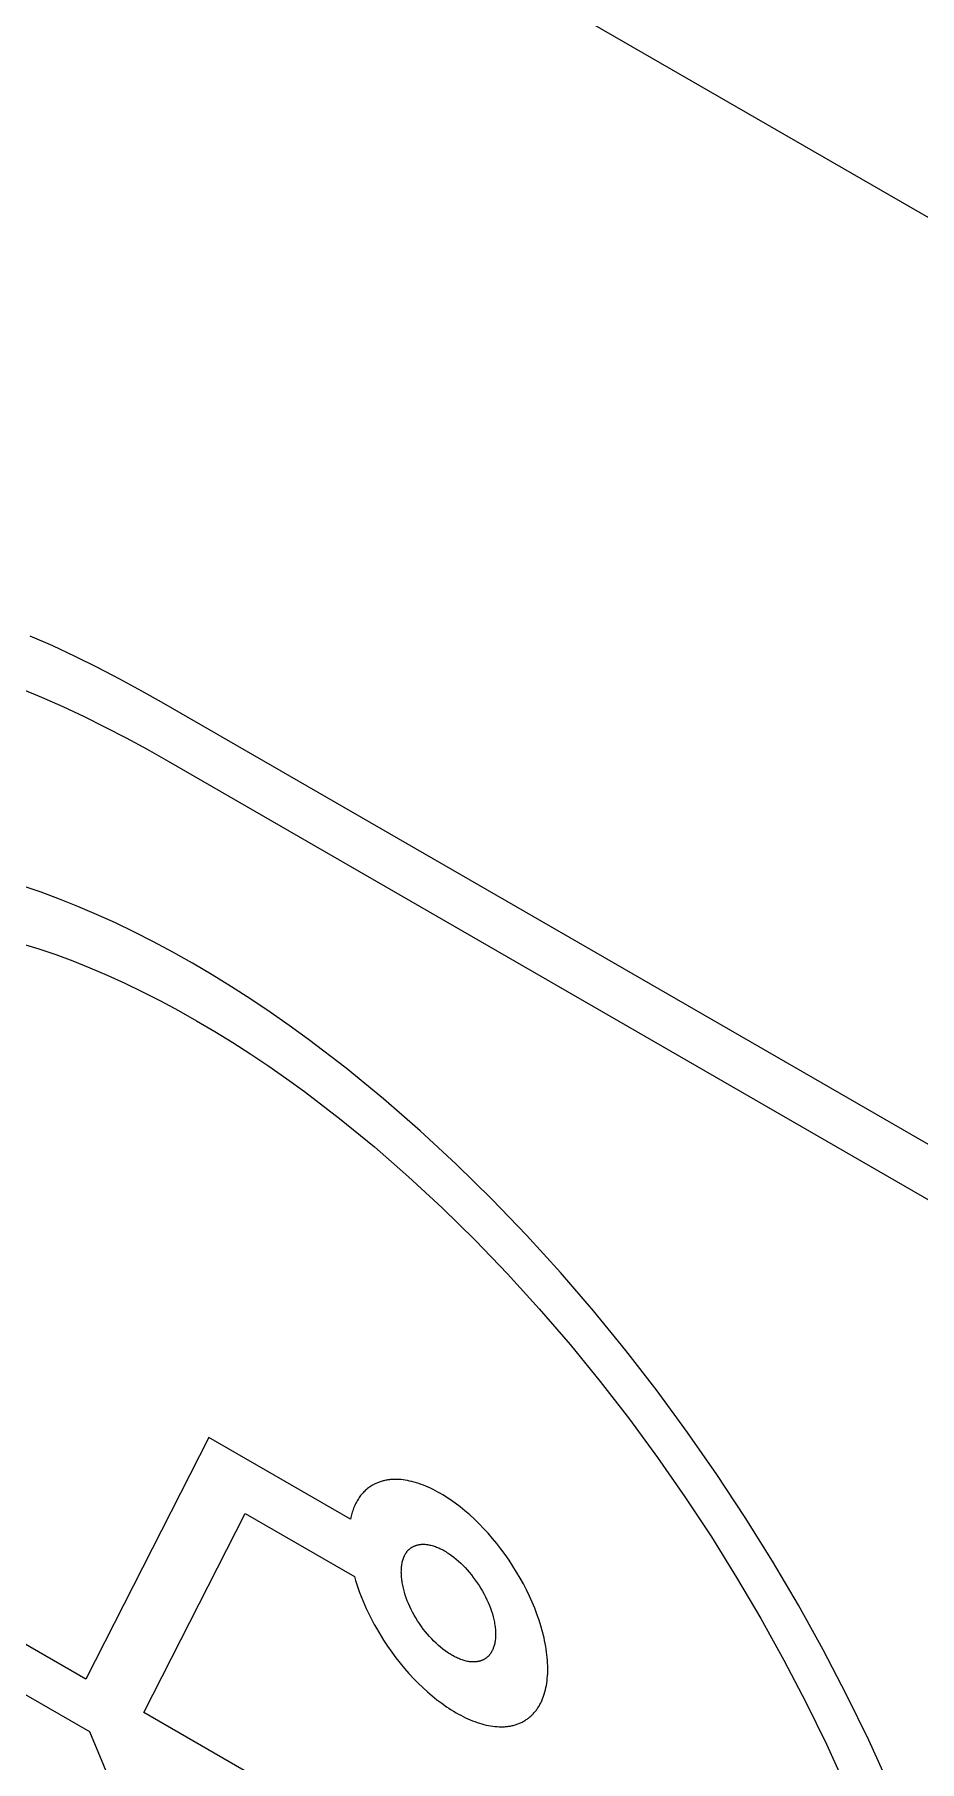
# Model space of a CAD drawing. Header units: inches. Extents: x -10 to 196, y -2 to 124.
# Drawn here: x 153.653 to 154.202, y 58.195 to 59.268 of the extents above; entities that cross this region are included whole.
import ezdxf

# ---------------------------------------------------------------- set-up
doc = ezdxf.new("R2010")
doc.units = ezdxf.units.IN
doc.layers.add('ZANO_R', color=7, linetype='Continuous', lineweight=0)

msp = doc.modelspace()

# ---------------------------------------------------------------- linework, layer by layer
at = {"layer": 'ZANO_R'}
for p, q in [((133.40556, 71.16432), (178.43806, 45.1648)), ((153.66398, 58.88823), (153.64999, 58.89443)), ((153.67792, 58.8817), (153.66398, 58.88823)), ((153.69179, 58.87485), (153.67792, 58.8817)), ((153.7056, 58.8677), (153.69179, 58.87485)), ((153.6436, 58.86198), (153.65689, 58.85643)), ((153.71932, 58.86027), (153.7056, 58.8677)), ((153.73296, 58.85256), (153.71932, 58.86027)), ((153.65689, 58.85643), (153.67015, 58.85056)), ((153.67015, 58.85056), (153.68335, 58.84437)), ((156.67884, 57.15175), (153.73296, 58.85256)), ((153.68335, 58.84437), (153.6965, 58.83788)), ((153.6965, 58.83788), (153.70958, 58.83111)), ((153.70958, 58.83111), (153.72258, 58.82407)), ((153.72258, 58.82407), (153.7355, 58.81676)), ((153.7355, 58.81676), (156.68138, 57.11595)), ((153.65679, 58.73524), (153.64557, 58.73907)), ((153.66813, 58.73104), (153.65679, 58.73524)), ((153.67959, 58.72646), (153.66813, 58.73104)), ((153.69117, 58.72152), (153.67959, 58.72646)), ((153.70286, 58.71621), (153.69117, 58.72152)), ((153.71465, 58.71052), (153.70286, 58.71621)), ((153.72655, 58.70446), (153.71465, 58.71052)), ((153.64499, 58.70332), (153.65532, 58.70008)), ((153.65532, 58.70008), (153.66577, 58.69651)), ((153.66577, 58.69651), (153.67633, 58.6926)), ((153.73856, 58.69801), (153.72655, 58.70446)), ((153.75066, 58.69119), (153.73856, 58.69801)), ((153.67633, 58.6926), (153.68701, 58.68834)), ((153.68701, 58.68834), (153.69779, 58.68374)), ((153.76279, 58.68402), (153.75066, 58.69119)), ((153.69779, 58.68374), (153.70867, 58.67879)), ((153.70867, 58.67879), (153.71966, 58.67349)), ((153.77486, 58.67656), (153.76279, 58.68402)), ((153.78689, 58.66882), (153.77486, 58.67656)), ((153.71966, 58.67349), (153.73074, 58.66785)), ((153.73074, 58.66785), (153.74192, 58.66184)), ((153.79885, 58.66079), (153.78689, 58.66882)), ((153.74192, 58.66184), (153.75319, 58.65549)), ((153.75319, 58.65549), (153.76449, 58.64882)), ((153.81075, 58.65248), (153.79885, 58.66079)), ((153.76449, 58.64882), (153.77573, 58.64187)), ((153.82259, 58.64391), (153.81075, 58.65248)), ((153.84604, 58.62598), (153.82259, 58.64391)), ((153.77573, 58.64187), (153.78693, 58.63465)), ((153.78693, 58.63465), (153.79807, 58.62718)), ((153.79807, 58.62718), (153.80916, 58.61944)), ((153.86918, 58.60704), (153.84604, 58.62598)), ((153.80916, 58.61944), (153.82018, 58.61146)), ((153.82018, 58.61146), (153.84202, 58.59476)), ((153.89197, 58.58715), (153.86918, 58.60704)), ((153.84202, 58.59476), (153.86357, 58.57712)), ((153.91438, 58.56636), (153.89197, 58.58715)), ((153.86357, 58.57712), (153.88479, 58.5586)), ((153.88479, 58.5586), (153.90567, 58.53924)), ((153.93638, 58.54472), (153.91438, 58.56636)), ((153.90567, 58.53924), (153.92616, 58.51908)), ((153.95794, 58.52228), (153.93638, 58.54472)), ((153.92616, 58.51908), (153.94624, 58.49818)), ((153.97902, 58.49908), (153.95794, 58.52228)), ((153.94624, 58.49818), (153.96587, 58.47658)), ((153.9996, 58.47519), (153.97902, 58.49908)), ((153.96587, 58.47658), (153.98503, 58.45432)), ((154.01963, 58.45064), (153.9996, 58.47519)), ((153.98503, 58.45432), (154.00369, 58.43146)), ((154.0391, 58.42549), (154.01963, 58.45064)), ((154.00369, 58.43146), (154.02182, 58.40803)), ((154.05796, 58.39978), (154.0391, 58.42549)), ((154.02182, 58.40803), (154.03939, 58.3841)), ((153.7609, 58.39659), (153.68438, 58.24656)), ((153.84871, 58.3459), (153.7609, 58.39659)), ((154.07619, 58.37358), (154.05796, 58.39978)), ((154.03939, 58.3841), (154.05636, 58.35969)), ((153.85816, 58.36387), (153.8576, 58.36335)), ((153.85873, 58.36437), (153.85816, 58.36387)), ((153.85932, 58.36486), (153.85873, 58.36437)), ((153.85992, 58.36532), (153.85932, 58.36486)), ((153.86054, 58.36577), (153.85992, 58.36532)), ((153.86117, 58.3662), (153.86054, 58.36577)), ((153.86182, 58.36661), (153.86117, 58.3662)), ((153.86248, 58.367), (153.86182, 58.36661)), ((153.86298, 58.36728), (153.86248, 58.367)), ((153.86349, 58.36755), (153.86298, 58.36728)), ((153.86401, 58.36781), (153.86349, 58.36755)), ((153.86453, 58.36806), (153.86401, 58.36781)), ((153.86506, 58.36829), (153.86453, 58.36806)), ((153.8656, 58.36852), (153.86506, 58.36829)), ((153.86614, 58.36873), (153.8656, 58.36852)), ((153.86669, 58.36893), (153.86614, 58.36873)), ((153.86724, 58.36912), (153.86669, 58.36893)), ((153.8678, 58.3693), (153.86724, 58.36912)), ((153.86836, 58.36946), (153.8678, 58.3693)), ((153.86893, 58.36962), (153.86836, 58.36946)), ((153.8695, 58.36976), (153.86893, 58.36962)), ((153.87008, 58.36989), (153.8695, 58.36976)), ((153.87067, 58.37001), (153.87008, 58.36989)), ((153.87126, 58.37012), (153.87067, 58.37001)), ((153.87186, 58.37021), (153.87126, 58.37012)), ((153.87246, 58.3703), (153.87186, 58.37021)), ((153.87306, 58.37037), (153.87246, 58.3703)), ((153.87367, 58.37043), (153.87306, 58.37037)), ((153.87429, 58.37048), (153.87367, 58.37043)), ((153.87491, 58.37052), (153.87429, 58.37048)), ((153.87554, 58.37055), (153.87491, 58.37052)), ((153.87617, 58.37056), (153.87554, 58.37055)), ((153.8768, 58.37057), (153.87617, 58.37056)), ((153.87744, 58.37056), (153.8768, 58.37057)), ((153.87809, 58.37054), (153.87744, 58.37056)), ((153.87874, 58.37051), (153.87809, 58.37054)), ((153.88005, 58.37041), (153.87874, 58.37051)), ((153.88138, 58.37027), (153.88005, 58.37041)), ((153.88272, 58.37009), (153.88138, 58.37027)), ((153.88408, 58.36985), (153.88272, 58.37009)), ((153.88546, 58.36957), (153.88408, 58.36985)), ((153.88686, 58.36925), (153.88546, 58.36957)), ((153.88826, 58.36888), (153.88686, 58.36925)), ((153.88968, 58.36846), (153.88826, 58.36888)), ((153.89112, 58.368), (153.88968, 58.36846)), ((153.89257, 58.3675), (153.89112, 58.368)), ((153.89403, 58.36694), (153.89257, 58.3675)), ((153.89551, 58.36635), (153.89403, 58.36694)), ((153.89699, 58.3657), (153.89551, 58.36635)), ((153.89849, 58.36502), (153.89699, 58.3657)), ((153.9, 58.36428), (153.89849, 58.36502)), ((153.90152, 58.36351), (153.9, 58.36428)), ((154.09374, 58.34692), (154.07619, 58.37358)), ((153.851, 58.35352), (153.85069, 58.35273)), ((153.85134, 58.35429), (153.851, 58.35352)), ((153.85169, 58.35504), (153.85134, 58.35429)), ((153.85205, 58.35578), (153.85169, 58.35504)), ((153.85243, 58.3565), (153.85205, 58.35578)), ((153.85282, 58.35721), (153.85243, 58.3565)), ((153.85323, 58.3579), (153.85282, 58.35721)), ((153.85366, 58.35857), (153.85323, 58.3579)), ((153.8541, 58.35923), (153.85366, 58.35857)), ((153.85455, 58.35987), (153.8541, 58.35923)), ((153.85502, 58.36049), (153.85455, 58.35987)), ((153.85551, 58.3611), (153.85502, 58.36049)), ((153.85601, 58.36169), (153.85551, 58.3611)), ((153.85652, 58.36226), (153.85601, 58.36169)), ((153.85705, 58.36281), (153.85652, 58.36226)), ((153.8576, 58.36335), (153.85705, 58.36281)), ((153.90305, 58.36268), (153.90152, 58.36351)), ((153.90458, 58.36181), (153.90305, 58.36268)), ((153.90612, 58.36091), (153.90458, 58.36181)), ((153.90766, 58.35996), (153.90612, 58.36091)), ((153.9092, 58.35897), (153.90766, 58.35996)), ((153.91072, 58.35795), (153.9092, 58.35897)), ((153.91377, 58.35581), (153.91072, 58.35795)), ((153.91679, 58.35352), (153.91377, 58.35581)), ((153.91978, 58.35109), (153.91679, 58.35352)), ((154.05636, 58.35969), (154.07272, 58.33487)), ((153.72042, 58.22575), (153.78346, 58.34933)), ((153.78346, 58.34933), (153.85123, 58.3102)), ((153.8489, 58.3468), (153.84871, 58.3459)), ((153.84911, 58.3477), (153.8489, 58.3468)), ((153.84933, 58.34857), (153.84911, 58.3477)), ((153.84957, 58.34944), (153.84933, 58.34857)), ((153.84983, 58.35028), (153.84957, 58.34944)), ((153.8501, 58.35112), (153.84983, 58.35028)), ((153.85038, 58.35193), (153.8501, 58.35112)), ((153.85069, 58.35273), (153.85038, 58.35193)), ((153.92273, 58.34854), (153.91978, 58.35109)), ((153.92565, 58.34586), (153.92273, 58.34854)), ((153.92853, 58.34305), (153.92565, 58.34586)), ((153.93136, 58.34013), (153.92853, 58.34305)), ((154.1106, 58.31987), (154.09374, 58.34692)), ((153.93415, 58.33709), (153.93136, 58.34013)), ((153.93687, 58.33395), (153.93415, 58.33709)), ((153.93954, 58.33069), (153.93687, 58.33395)), ((154.07272, 58.33487), (154.08842, 58.30967)), ((153.88122, 58.32038), (153.8814, 58.32099)), ((153.8814, 58.32099), (153.8816, 58.32158)), ((153.8816, 58.32158), (153.88171, 58.32187)), ((153.88171, 58.32187), (153.88182, 58.32215)), ((153.88182, 58.32215), (153.88193, 58.32243)), ((153.88193, 58.32243), (153.88205, 58.32271)), ((153.88205, 58.32271), (153.88218, 58.32298)), ((153.88218, 58.32298), (153.8823, 58.32325)), ((153.8823, 58.32325), (153.88243, 58.32352)), ((153.88243, 58.32352), (153.88257, 58.32378)), ((153.88257, 58.32378), (153.88271, 58.32403)), ((153.88271, 58.32403), (153.88285, 58.32428)), ((153.88285, 58.32428), (153.883, 58.32453)), ((153.883, 58.32453), (153.88315, 58.32477)), ((153.88315, 58.32477), (153.88331, 58.32501)), ((153.88331, 58.32501), (153.88347, 58.32524)), ((153.88347, 58.32524), (153.88364, 58.32547)), ((153.88364, 58.32547), (153.88381, 58.32569)), ((153.88381, 58.32569), (153.88398, 58.32591)), ((153.88398, 58.32591), (153.88416, 58.32612)), ((153.88416, 58.32612), (153.88434, 58.32633)), ((153.88434, 58.32633), (153.88453, 58.32654)), ((153.88453, 58.32654), (153.88472, 58.32673)), ((153.88472, 58.32673), (153.88491, 58.32693)), ((153.88491, 58.32693), (153.88511, 58.32711)), ((153.88511, 58.32711), (153.88532, 58.3273)), ((153.88532, 58.3273), (153.88553, 58.32748)), ((153.88553, 58.32748), (153.88574, 58.32765)), ((153.88574, 58.32765), (153.88595, 58.32781)), ((153.88595, 58.32781), (153.88618, 58.32798)), ((153.88618, 58.32798), (153.8864, 58.32813)), ((153.8864, 58.32813), (153.88663, 58.32828)), ((153.88663, 58.32828), (153.88686, 58.32843)), ((153.88686, 58.32843), (153.8871, 58.32857)), ((153.8871, 58.32857), (153.88734, 58.3287)), ((153.88734, 58.3287), (153.88759, 58.32883)), ((153.88759, 58.32883), (153.88783, 58.32896)), ((153.88783, 58.32896), (153.88808, 58.32907)), ((153.88808, 58.32907), (153.88833, 58.32919)), ((153.88833, 58.32919), (153.88859, 58.32929)), ((153.88859, 58.32929), (153.88884, 58.3294)), ((153.88884, 58.3294), (153.8891, 58.32949)), ((153.8891, 58.32949), (153.88936, 58.32958)), ((153.88936, 58.32958), (153.88963, 58.32967)), ((153.88963, 58.32967), (153.8899, 58.32975)), ((153.8899, 58.32975), (153.89017, 58.32982)), ((153.89017, 58.32982), (153.89044, 58.32989)), ((153.89044, 58.32989), (153.89072, 58.32995)), ((153.89072, 58.32995), (153.891, 58.33001)), ((153.891, 58.33001), (153.89128, 58.33006)), ((153.89128, 58.33006), (153.89156, 58.33011)), ((153.89156, 58.33011), (153.89185, 58.33015)), ((153.89185, 58.33015), (153.89213, 58.33019)), ((153.89213, 58.33019), (153.89242, 58.33022)), ((153.89242, 58.33022), (153.89272, 58.33024)), ((153.89272, 58.33024), (153.89301, 58.33026)), ((153.89301, 58.33026), (153.89331, 58.33027)), ((153.89331, 58.33027), (153.89361, 58.33028)), ((153.89361, 58.33028), (153.89391, 58.33028)), ((153.89391, 58.33028), (153.89422, 58.33028)), ((153.89422, 58.33028), (153.89452, 58.33027)), ((153.89452, 58.33027), (153.89483, 58.33026)), ((153.89483, 58.33026), (153.89546, 58.33021)), ((153.89546, 58.33021), (153.89609, 58.33015)), ((153.89609, 58.33015), (153.89673, 58.33006)), ((153.89673, 58.33006), (153.89738, 58.32995)), ((153.89738, 58.32995), (153.89803, 58.32981)), ((153.89803, 58.32981), (153.89869, 58.32966)), ((153.89869, 58.32966), (153.89936, 58.32949)), ((153.89936, 58.32949), (153.90004, 58.32929)), ((153.90004, 58.32929), (153.90072, 58.32907)), ((153.90072, 58.32907), (153.90141, 58.32883)), ((153.90141, 58.32883), (153.9021, 58.32857)), ((153.9021, 58.32857), (153.9028, 58.32828)), ((153.9028, 58.32828), (153.90351, 58.32798)), ((153.90351, 58.32798), (153.90422, 58.32765)), ((153.90422, 58.32765), (153.90494, 58.3273)), ((153.90494, 58.3273), (153.90566, 58.32693)), ((153.90566, 58.32693), (153.90639, 58.32654)), ((153.90639, 58.32654), (153.90712, 58.32613)), ((153.90712, 58.32613), (153.90785, 58.3257)), ((153.90785, 58.3257), (153.90858, 58.32525)), ((153.90858, 58.32525), (153.90931, 58.32478)), ((153.90931, 58.32478), (153.91004, 58.32429)), ((153.91004, 58.32429), (153.91148, 58.32327)), ((153.91148, 58.32327), (153.91292, 58.32218)), ((153.91292, 58.32218), (153.91434, 58.32103)), ((153.91434, 58.32103), (153.91575, 58.31981)), ((153.94215, 58.32734), (153.93954, 58.33069)), ((153.94469, 58.32389), (153.94215, 58.32734)), ((153.94716, 58.32035), (153.94469, 58.32389)), ((153.85123, 58.3102), (153.85194, 58.30777)), ((153.8803, 58.31279), (153.88031, 58.31354)), ((153.88032, 58.31203), (153.8803, 58.31279)), ((153.88031, 58.31354), (153.88032, 58.31428)), ((153.88032, 58.31428), (153.88036, 58.31501)), ((153.88035, 58.31126), (153.88032, 58.31203)), ((153.8804, 58.31048), (153.88035, 58.31126)), ((153.88036, 58.31501), (153.88041, 58.31573)), ((153.88046, 58.30968), (153.8804, 58.31048)), ((153.88041, 58.31573), (153.88047, 58.31643)), ((153.88047, 58.31643), (153.88056, 58.31713)), ((153.88056, 58.31713), (153.88066, 58.3178)), ((153.88066, 58.3178), (153.88077, 58.31847)), ((153.88077, 58.31847), (153.8809, 58.31912)), ((153.8809, 58.31912), (153.88105, 58.31976)), ((153.88105, 58.31976), (153.88122, 58.32038)), ((153.91575, 58.31981), (153.91714, 58.31853)), ((153.91714, 58.31853), (153.91851, 58.3172)), ((153.91851, 58.3172), (153.91986, 58.3158)), ((153.91986, 58.3158), (153.92118, 58.31436)), ((153.92118, 58.31436), (153.92248, 58.31286)), ((153.92248, 58.31286), (153.92375, 58.31131)), ((153.92375, 58.31131), (153.92499, 58.30971)), ((153.94955, 58.31671), (153.94716, 58.32035)), ((153.95184, 58.31303), (153.94955, 58.31671)), ((153.95402, 58.30932), (153.95184, 58.31303)), ((154.12673, 58.29246), (154.1106, 58.31987)), ((153.85194, 58.30777), (153.8527, 58.30532)), ((153.8527, 58.30532), (153.85352, 58.30286)), ((153.85352, 58.30286), (153.85439, 58.30039)), ((153.85439, 58.30039), (153.85533, 58.29792)), ((153.88055, 58.30888), (153.88046, 58.30968)), ((153.88064, 58.30808), (153.88055, 58.30888)), ((153.88076, 58.30726), (153.88064, 58.30808)), ((153.88088, 58.30643), (153.88076, 58.30726)), ((153.88103, 58.3056), (153.88088, 58.30643)), ((153.88137, 58.30392), (153.88103, 58.3056)), ((153.88177, 58.30221), (153.88137, 58.30392)), ((153.88224, 58.30048), (153.88177, 58.30221)), ((153.88277, 58.29873), (153.88224, 58.30048)), ((153.92499, 58.30971), (153.9262, 58.30807)), ((153.9262, 58.30807), (153.92738, 58.30638)), ((153.92738, 58.30638), (153.92852, 58.30465)), ((153.92852, 58.30465), (153.92961, 58.3029)), ((153.92961, 58.3029), (153.93064, 58.30114)), ((153.93064, 58.30114), (153.93162, 58.29937)), ((153.93162, 58.29937), (153.93254, 58.29759)), ((153.95608, 58.3056), (153.95402, 58.30932)), ((153.95801, 58.30187), (153.95608, 58.3056)), ((153.95982, 58.29813), (153.95801, 58.30187)), ((154.08842, 58.30967), (154.10343, 58.28414)), ((153.85533, 58.29792), (153.85632, 58.29544)), ((153.85632, 58.29544), (153.85738, 58.29296)), ((153.85738, 58.29296), (153.85848, 58.29047)), ((153.85848, 58.29047), (153.85965, 58.28798)), ((153.88336, 58.29697), (153.88277, 58.29873)), ((153.88401, 58.29519), (153.88336, 58.29697)), ((153.88473, 58.29341), (153.88401, 58.29519)), ((153.88551, 58.29163), (153.88473, 58.29341)), ((153.88635, 58.28984), (153.88551, 58.29163)), ((153.88726, 58.28806), (153.88635, 58.28984)), ((153.93254, 58.29759), (153.9334, 58.29581)), ((153.9334, 58.29581), (153.9342, 58.29403)), ((153.9342, 58.29403), (153.93494, 58.29226)), ((153.93494, 58.29226), (153.93562, 58.29049)), ((153.93562, 58.29049), (153.93624, 58.28872)), ((153.93624, 58.28872), (153.93679, 58.28697)), ((153.96151, 58.29438), (153.95982, 58.29813)), ((153.96307, 58.29065), (153.96151, 58.29438)), ((153.9645, 58.28692), (153.96307, 58.29065)), ((154.14209, 58.26475), (154.12673, 58.29246)), ((153.68438, 58.24656), (153.61994, 58.28376)), ((153.85965, 58.28798), (153.86087, 58.2855)), ((153.86087, 58.2855), (153.86214, 58.28301)), ((153.86214, 58.28301), (153.86347, 58.28054)), ((153.86347, 58.28054), (153.86485, 58.27806)), ((153.86485, 58.27806), (153.86628, 58.2756)), ((153.88822, 58.28628), (153.88726, 58.28806)), ((153.88925, 58.28451), (153.88822, 58.28628)), ((153.89034, 58.28276), (153.88925, 58.28451)), ((153.89151, 58.28098), (153.89034, 58.28276)), ((153.89272, 58.27926), (153.89151, 58.28098)), ((153.89395, 58.27759), (153.89272, 58.27926)), ((153.93679, 58.28697), (153.93728, 58.28523)), ((153.93728, 58.28523), (153.9377, 58.2835)), ((153.9377, 58.2835), (153.93789, 58.28265)), ((153.93789, 58.28265), (153.93806, 58.2818)), ((153.93806, 58.2818), (153.93821, 58.28095)), ((153.93821, 58.28095), (153.93835, 58.28011)), ((153.93835, 58.28011), (153.93846, 58.27928)), ((153.93846, 58.27928), (153.93857, 58.27845)), ((153.93857, 58.27845), (153.93865, 58.27763)), ((153.96579, 58.28321), (153.9645, 58.28692)), ((153.96695, 58.27952), (153.96579, 58.28321)), ((153.96798, 58.27586), (153.96695, 58.27952)), ((154.10343, 58.28414), (154.11774, 58.25833)), ((153.86628, 58.2756), (153.86931, 58.2707)), ((153.86931, 58.2707), (153.87177, 58.26696)), ((153.89522, 58.27597), (153.89395, 58.27759)), ((153.89651, 58.27441), (153.89522, 58.27597)), ((153.89783, 58.2729), (153.89651, 58.27441)), ((153.89917, 58.27146), (153.89783, 58.2729)), ((153.90052, 58.27007), (153.89917, 58.27146)), ((153.9019, 58.26875), (153.90052, 58.27007)), ((153.90328, 58.26749), (153.9019, 58.26875)), ((153.90468, 58.26629), (153.90328, 58.26749)), ((153.93797, 58.26747), (153.93779, 58.26686)), ((153.93813, 58.2681), (153.93797, 58.26747)), ((153.93827, 58.26874), (153.93813, 58.2681)), ((153.9384, 58.2694), (153.93827, 58.26874)), ((153.93851, 58.27008), (153.9384, 58.2694)), ((153.93861, 58.27077), (153.93851, 58.27008)), ((153.93868, 58.27147), (153.93861, 58.27077)), ((153.93865, 58.27763), (153.93872, 58.27681)), ((153.93874, 58.27219), (153.93868, 58.27147)), ((153.93872, 58.27681), (153.93876, 58.27601)), ((153.93878, 58.27293), (153.93874, 58.27219)), ((153.93876, 58.27601), (153.9388, 58.27522)), ((153.9388, 58.27368), (153.93878, 58.27293)), ((153.9388, 58.27522), (153.93881, 58.27444)), ((153.93881, 58.27444), (153.9388, 58.27368)), ((153.96887, 58.27224), (153.96798, 58.27586)), ((153.96926, 58.27044), (153.96887, 58.27224)), ((153.96961, 58.26865), (153.96926, 58.27044)), ((153.96994, 58.26687), (153.96961, 58.26865)), ((153.87177, 58.26696), (153.87431, 58.26334)), ((153.87431, 58.26334), (153.87691, 58.25982)), ((153.87691, 58.25982), (153.87957, 58.25642)), ((153.87957, 58.25642), (153.88229, 58.25314)), ((153.90608, 58.26516), (153.90468, 58.26629)), ((153.90749, 58.2641), (153.90608, 58.26516)), ((153.9089, 58.26311), (153.90749, 58.2641)), ((153.90961, 58.26264), (153.9089, 58.26311)), ((153.91031, 58.26219), (153.90961, 58.26264)), ((153.91102, 58.26175), (153.91031, 58.26219)), ((153.91172, 58.26134), (153.91102, 58.26175)), ((153.91242, 58.26094), (153.91172, 58.26134)), ((153.91312, 58.26056), (153.91242, 58.26094)), ((153.91382, 58.2602), (153.91312, 58.26056)), ((153.91452, 58.25986), (153.91382, 58.2602)), ((153.91522, 58.25954), (153.91452, 58.25986)), ((153.91591, 58.25924), (153.91522, 58.25954)), ((153.91659, 58.25896), (153.91591, 58.25924)), ((153.91728, 58.2587), (153.91659, 58.25896)), ((153.91796, 58.25846), (153.91728, 58.2587)), ((153.91864, 58.25823), (153.91796, 58.25846)), ((153.91931, 58.25803), (153.91864, 58.25823)), ((153.91997, 58.25785), (153.91931, 58.25803)), ((153.92064, 58.25769), (153.91997, 58.25785)), ((153.92129, 58.25755), (153.92064, 58.25769)), ((153.92194, 58.25744), (153.92129, 58.25755)), ((153.92259, 58.25734), (153.92194, 58.25744)), ((153.92322, 58.25726), (153.92259, 58.25734)), ((153.92385, 58.25721), (153.92322, 58.25726)), ((153.92448, 58.25718), (153.92385, 58.25721)), ((153.92478, 58.25717), (153.92448, 58.25718)), ((153.92509, 58.25717), (153.92478, 58.25717)), ((153.9254, 58.25717), (153.92509, 58.25717)), ((153.9257, 58.25718), (153.9254, 58.25717)), ((153.926, 58.2572), (153.9257, 58.25718)), ((153.9263, 58.25722), (153.926, 58.2572)), ((153.9266, 58.25724), (153.9263, 58.25722)), ((153.92689, 58.25728), (153.9266, 58.25724)), ((153.92718, 58.25731), (153.92689, 58.25728)), ((153.92747, 58.25736), (153.92718, 58.25731)), ((153.92776, 58.25741), (153.92747, 58.25736)), ((153.92804, 58.25746), (153.92776, 58.25741)), ((153.92833, 58.25752), (153.92804, 58.25746)), ((153.92861, 58.25759), (153.92833, 58.25752)), ((153.92889, 58.25766), (153.92861, 58.25759)), ((153.92916, 58.25774), (153.92889, 58.25766)), ((153.92943, 58.25782), (153.92916, 58.25774)), ((153.9297, 58.25791), (153.92943, 58.25782)), ((153.92997, 58.25801), (153.9297, 58.25791)), ((153.93024, 58.25811), (153.92997, 58.25801)), ((153.9305, 58.25822), (153.93024, 58.25811)), ((153.93076, 58.25833), (153.9305, 58.25822)), ((153.93102, 58.25845), (153.93076, 58.25833)), ((153.93127, 58.25858), (153.93102, 58.25845)), ((153.93152, 58.25871), (153.93127, 58.25858)), ((153.93177, 58.25885), (153.93152, 58.25871)), ((153.93201, 58.25899), (153.93177, 58.25885)), ((153.93224, 58.25914), (153.93201, 58.25899)), ((153.93247, 58.25928), (153.93224, 58.25914)), ((153.93269, 58.25944), (153.93247, 58.25928)), ((153.93291, 58.2596), (153.93269, 58.25944)), ((153.93313, 58.25976), (153.93291, 58.2596)), ((153.93335, 58.25993), (153.93313, 58.25976)), ((153.93355, 58.26011), (153.93335, 58.25993)), ((153.93376, 58.26029), (153.93355, 58.26011)), ((153.93396, 58.26047), (153.93376, 58.26029)), ((153.93416, 58.26066), (153.93396, 58.26047)), ((153.93435, 58.26085), (153.93416, 58.26066)), ((153.93454, 58.26105), (153.93435, 58.26085)), ((153.93473, 58.26125), (153.93454, 58.26105)), ((153.93491, 58.26146), (153.93473, 58.26125)), ((153.93509, 58.26167), (153.93491, 58.26146)), ((153.93526, 58.26189), (153.93509, 58.26167)), ((153.93543, 58.26211), (153.93526, 58.26189)), ((153.9356, 58.26234), (153.93543, 58.26211)), ((153.93576, 58.26257), (153.9356, 58.26234)), ((153.93592, 58.2628), (153.93576, 58.26257)), ((153.93607, 58.26304), (153.93592, 58.2628)), ((153.93622, 58.26329), (153.93607, 58.26304)), ((153.93637, 58.26354), (153.93622, 58.26329)), ((153.93651, 58.26379), (153.93637, 58.26354)), ((153.93664, 58.26405), (153.93651, 58.26379)), ((153.93678, 58.26431), (153.93664, 58.26405)), ((153.93691, 58.26457), (153.93678, 58.26431)), ((153.93703, 58.26484), (153.93691, 58.26457)), ((153.93715, 58.26512), (153.93703, 58.26484)), ((153.93727, 58.2654), (153.93715, 58.26512)), ((153.93738, 58.26568), (153.93727, 58.2654)), ((153.93759, 58.26626), (153.93738, 58.26568)), ((153.93779, 58.26686), (153.93759, 58.26626)), ((153.97022, 58.26511), (153.96994, 58.26687)), ((153.97047, 58.26335), (153.97022, 58.26511)), ((153.97068, 58.26161), (153.97047, 58.26335)), ((153.97086, 58.25989), (153.97068, 58.26161)), ((153.971, 58.25817), (153.97086, 58.25989)), ((153.9711, 58.25648), (153.971, 58.25817)), ((153.97116, 58.25482), (153.9711, 58.25648)), ((154.11774, 58.25833), (154.13131, 58.23229)), ((154.15666, 58.23679), (154.14209, 58.26475)), ((153.62187, 58.25134), (153.68673, 58.2139)), ((153.88229, 58.25314), (153.88505, 58.24998)), ((153.88505, 58.24998), (153.88787, 58.24694)), ((153.88787, 58.24694), (153.89072, 58.24402)), ((153.97077, 58.24547), (153.97092, 58.24696)), ((153.97092, 58.24696), (153.97105, 58.24847)), ((153.97105, 58.24847), (153.97113, 58.25001)), ((153.97113, 58.25001), (153.97118, 58.25159)), ((153.97119, 58.25319), (153.97116, 58.25482)), ((153.97118, 58.25159), (153.97119, 58.25319)), ((153.89072, 58.24402), (153.8936, 58.24124)), ((153.8936, 58.24124), (153.89651, 58.23859)), ((153.89651, 58.23859), (153.89944, 58.23608)), ((153.89944, 58.23608), (153.90239, 58.23371)), ((153.9682, 58.23479), (153.96864, 58.23601)), ((153.96864, 58.23601), (153.96905, 58.23726)), ((153.96905, 58.23726), (153.96943, 58.23855)), ((153.96943, 58.23855), (153.96977, 58.23987)), ((153.96977, 58.23987), (153.97007, 58.24122)), ((153.97007, 58.24122), (153.97034, 58.24261)), ((153.97034, 58.24261), (153.97057, 58.24402)), ((153.97057, 58.24402), (153.97077, 58.24547)), ((154.17039, 58.20863), (154.15666, 58.23679)), ((154.04203, 58.04007), (153.72042, 58.22575)), ((153.90239, 58.23371), (153.90535, 58.23148)), ((153.90535, 58.23148), (153.90832, 58.22939)), ((153.90832, 58.22939), (153.9098, 58.2284)), ((153.9098, 58.2284), (153.91128, 58.22745)), ((153.91128, 58.22745), (153.91276, 58.22654)), ((153.91276, 58.22654), (153.91424, 58.22567)), ((153.91424, 58.22567), (153.91572, 58.22484)), ((153.91572, 58.22484), (153.91719, 58.22404)), ((153.96101, 58.22383), (153.96142, 58.22423)), ((153.96142, 58.22423), (153.96183, 58.22464)), ((153.96183, 58.22464), (153.96223, 58.22505)), ((153.96223, 58.22505), (153.96262, 58.22548)), ((153.96262, 58.22548), (153.963, 58.22592)), ((153.963, 58.22592), (153.96338, 58.22636)), ((153.96338, 58.22636), (153.96374, 58.22682)), ((153.96374, 58.22682), (153.9641, 58.22729)), ((153.9641, 58.22729), (153.96445, 58.22776)), ((153.96445, 58.22776), (153.96479, 58.22825)), ((153.96479, 58.22825), (153.96512, 58.22874)), ((153.96512, 58.22874), (153.96544, 58.22925)), ((153.96544, 58.22925), (153.96576, 58.22976)), ((153.96576, 58.22976), (153.96606, 58.23028)), ((153.96606, 58.23028), (153.96636, 58.23082)), ((153.96636, 58.23082), (153.96665, 58.23136)), ((153.96665, 58.23136), (153.96693, 58.23191)), ((153.96693, 58.23191), (153.9672, 58.23247)), ((153.9672, 58.23247), (153.96746, 58.23303)), ((153.96746, 58.23303), (153.96771, 58.23361)), ((153.96771, 58.23361), (153.96796, 58.2342)), ((153.96796, 58.2342), (153.9682, 58.23479)), ((154.13131, 58.23229), (154.1441, 58.20607)), ((153.68673, 58.2139), (153.79267, 57.95894)), ((153.91719, 58.22404), (153.91866, 58.22329)), ((153.91866, 58.22329), (153.92013, 58.22257)), ((153.92013, 58.22257), (153.92159, 58.2219)), ((153.92159, 58.2219), (153.92304, 58.22126)), ((153.92304, 58.22126), (153.92448, 58.22067)), ((153.92448, 58.22067), (153.92592, 58.22012)), ((153.92592, 58.22012), (153.92735, 58.21961)), ((153.92735, 58.21961), (153.92877, 58.21914)), ((153.92877, 58.21914), (153.93019, 58.21872)), ((153.93019, 58.21872), (153.93159, 58.21834)), ((153.93159, 58.21834), (153.93298, 58.218)), ((153.93298, 58.218), (153.93436, 58.21771)), ((153.93436, 58.21771), (153.93572, 58.21746)), ((153.93572, 58.21746), (153.93708, 58.21726)), ((153.93708, 58.21726), (153.93842, 58.2171)), ((153.93842, 58.2171), (153.93974, 58.21699)), ((153.93974, 58.21699), (153.94105, 58.21692)), ((153.94105, 58.21692), (153.9417, 58.2169)), ((153.9417, 58.2169), (153.94235, 58.2169)), ((153.94235, 58.2169), (153.94299, 58.21691)), ((153.94299, 58.21691), (153.94362, 58.21693)), ((153.94362, 58.21693), (153.94426, 58.21696)), ((153.94426, 58.21696), (153.94488, 58.217)), ((153.94488, 58.217), (153.94551, 58.21705)), ((153.94551, 58.21705), (153.94613, 58.21712)), ((153.94613, 58.21712), (153.94674, 58.2172)), ((153.94674, 58.2172), (153.94735, 58.21729)), ((153.94735, 58.21729), (153.94796, 58.21739)), ((153.94796, 58.21739), (153.94856, 58.21751)), ((153.94856, 58.21751), (153.94915, 58.21763)), ((153.94915, 58.21763), (153.94974, 58.21777)), ((153.94974, 58.21777), (153.95033, 58.21792)), ((153.95033, 58.21792), (153.95091, 58.21809)), ((153.95091, 58.21809), (153.95148, 58.21826)), ((153.95148, 58.21826), (153.95205, 58.21845)), ((153.95205, 58.21845), (153.95261, 58.21865)), ((153.95261, 58.21865), (153.95317, 58.21887)), ((153.95317, 58.21887), (153.95372, 58.21909)), ((153.95372, 58.21909), (153.95427, 58.21933)), ((153.95427, 58.21933), (153.95481, 58.21959)), ((153.95481, 58.21959), (153.95534, 58.21985)), ((153.95534, 58.21985), (153.95587, 58.22013)), ((153.95587, 58.22013), (153.9564, 58.22042)), ((153.9564, 58.22042), (153.95689, 58.22071)), ((153.95689, 58.22071), (153.95738, 58.22102)), ((153.95738, 58.22102), (153.95787, 58.22133)), ((153.95787, 58.22133), (153.95834, 58.22166)), ((153.95834, 58.22166), (153.9588, 58.22199)), ((153.9588, 58.22199), (153.95926, 58.22234)), ((153.95926, 58.22234), (153.95971, 58.2227)), ((153.95971, 58.2227), (153.96015, 58.22307)), ((153.96015, 58.22307), (153.96058, 58.22344)), ((153.96058, 58.22344), (153.96101, 58.22383)), ((154.1441, 58.20607), (154.1561, 58.1797)), ((154.18327, 58.18032), (154.17039, 58.20863))]:
    msp.add_line(p, q, dxfattribs=at)

doc.saveas('drawing.dxf')
